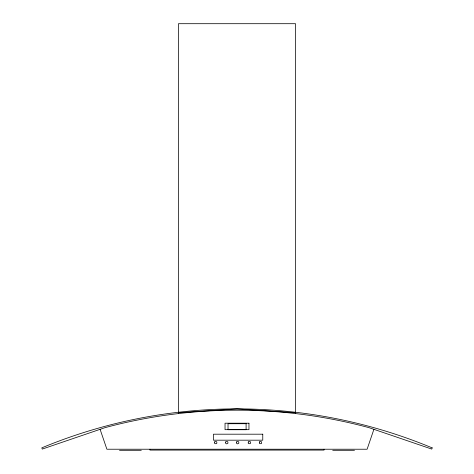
<?xml version="1.0" encoding="UTF-8"?>
<svg xmlns="http://www.w3.org/2000/svg" width="474" height="474" viewBox="0 0 474 474"><rect width="100%" height="100%" fill="white"/><g stroke="black" fill="none" stroke-linecap="round" stroke-linejoin="round"><path stroke-width="0.71" d="M373.903 429.326L367.113 449.222L106.887 449.222L100.097 429.326M178.449 412.741L237 408.884L295.551 412.741M119.531 450.3L141.282 450.3M332.718 450.3L354.469 450.3M324.015 449.222L324.015 450.081L149.985 450.081L149.985 449.222M295.551 413.304L295.551 23.7L178.449 23.7L178.449 413.304M214.544 442.017L214.544 443.237L215.024 443.682L216.328 443.682L216.808 443.237L216.808 442.017L216.328 441.572L215.024 441.572L214.544 442.017M225.642 442.017L225.642 443.237L226.116 443.682L226.768 443.848L227.899 443.237L227.899 442.017L227.425 441.572L226.116 441.572L225.642 442.017M236.514 442.017L236.514 443.237L236.994 443.682L237.646 443.848L238.778 443.237L238.778 442.017L238.298 441.572L236.994 441.572L236.514 442.017M248.263 442.017L248.263 443.237L248.743 443.682L250.047 443.682L250.527 443.237L250.527 442.017L250.047 441.572L248.743 441.572L248.263 442.017M259.361 442.017L259.361 443.237L259.835 443.682L261.138 443.682L261.618 443.237L261.618 442.017L261.138 441.572L259.835 441.572L259.361 442.017M432.17 447.847L431.749 449.079L369.021 427.661A507.447 507.447 0 0 0 104.979 427.661L42.251 449.079L41.831 447.847A507.944 507.944 0 0 1 432.158 447.883M248.963 423.199L225.037 423.199L225.037 429.675L248.963 429.675L248.963 423.199M246.101 423.72L228.03 423.72L228.03 429.699L246.101 429.699L246.101 423.72M262.768 434.196L213.436 434.196L213.436 440.186L262.768 440.186L262.768 434.196"/></g></svg>
